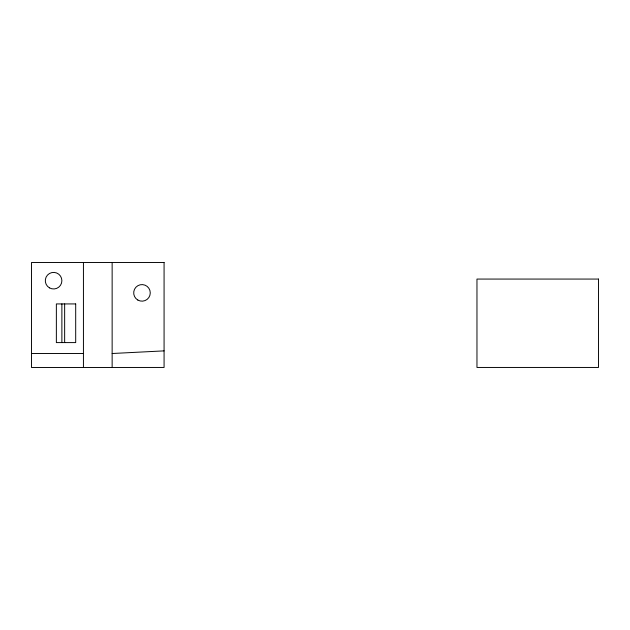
<?xml version="1.0" encoding="UTF-8"?>
<svg xmlns="http://www.w3.org/2000/svg" width="630" height="630" viewBox="0 0 630 630"><rect width="100%" height="100%" fill="white"/><g stroke="black" fill="none" stroke-linecap="round" stroke-linejoin="round"><path stroke-width="0.94" d="M112.14 353.509L164.076 350.878M31.5 353.509L83.436 353.509M112.14 262.497L112.14 367.455M83.436 262.497L83.436 367.455M64.646 303.928L64.646 342.594M61.882 303.928L61.882 342.594M164.076 262.497L31.5 262.497L31.5 367.503L164.076 367.455L164.076 262.497M598.5 279.066L476.965 279.066L476.965 367.455L598.5 367.455L598.5 279.066M75.695 303.928L56.361 303.928L56.361 342.594L75.695 342.594L75.695 303.928M137.836 300.053A8.284 8.284 0 0 0 150.271 292.879A8.284 8.284 0 0 0 137.836 285.705A8.284 8.284 0 0 0 137.836 300.053M49.455 287.863A8.284 8.284 0 0 0 61.882 280.689A8.284 8.284 0 0 0 49.455 273.507A8.284 8.284 0 0 0 49.455 287.863"/></g></svg>
